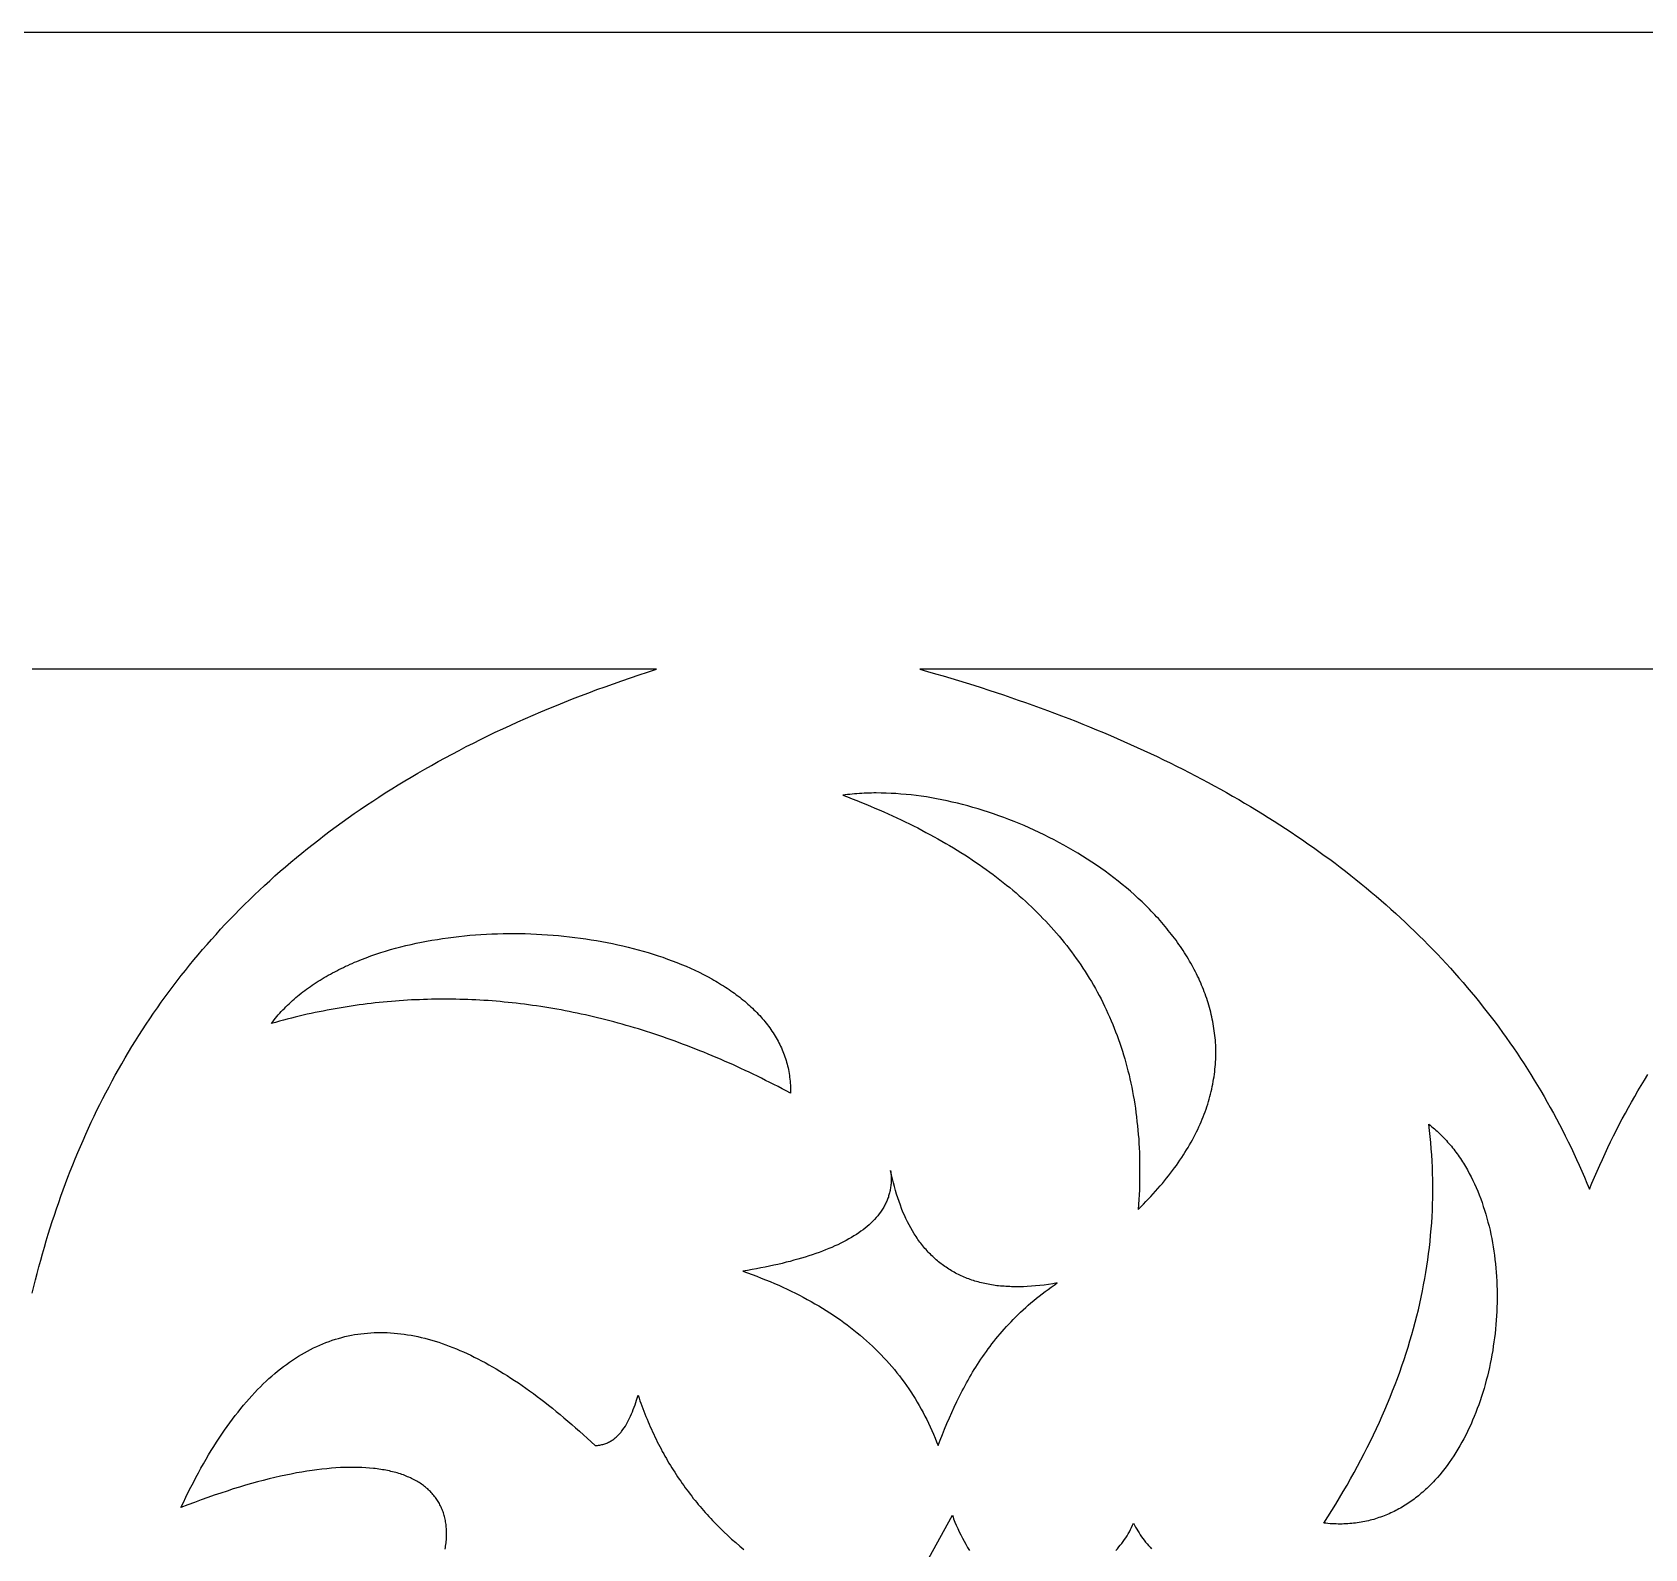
# Model space of a CAD drawing. Extents: x -4113 to -3113, y 1469 to 2469.
# Drawn here: x -3759.7 to -3607.8, y 2326.2 to 2469.1 of the extents above; entities that cross this region are included whole.
import ezdxf

# ---------------------------------------------------------------- set-up
doc = ezdxf.new("R2010")
doc.units = 0
doc.layers.add('PLAN_1', color=18, linetype='CONTINUOUS')

msp = doc.modelspace()

# ---------------------------------------------------------------- linework, layer by layer
at = {"layer": 'PLAN_1'}
for points in [[(-4113.04, 2469.07), (-3113.04, 2469.07), (-3113.04, 1469.07), (-4113.04, 1469.07)], [(-3655.54, 2358.2), (-3655.29, 2358.44), (-3655.05, 2358.69), (-3654.81, 2358.93), (-3654.58, 2359.18), (-3654.34, 2359.42), (-3654.12, 2359.66), (-3653.9, 2359.91), (-3653.68, 2360.15), (-3653.47, 2360.4), (-3653.26, 2360.64), (-3653.06, 2360.88), (-3652.86, 2361.13), (-3652.67, 2361.37), (-3652.48, 2361.62), (-3652.3, 2361.86), (-3652.12, 2362.1), (-3651.94, 2362.34), (-3651.77, 2362.59), (-3651.6, 2362.83), (-3651.44, 2363.07), (-3651.28, 2363.32), (-3651.13, 2363.56), (-3650.98, 2363.8), (-3650.83, 2364.04), (-3650.69, 2364.28), (-3650.55, 2364.52), (-3650.42, 2364.76), (-3650.29, 2365.01), (-3650.17, 2365.25), (-3650.05, 2365.49), (-3649.93, 2365.73), (-3649.82, 2365.97), (-3649.71, 2366.21), (-3649.61, 2366.45), (-3649.51, 2366.68), (-3649.41, 2366.92), (-3649.32, 2367.16), (-3649.23, 2367.4), (-3649.14, 2367.64), (-3649.06, 2367.87), (-3648.99, 2368.11), (-3648.91, 2368.35), (-3648.84, 2368.58), (-3648.78, 2368.82), (-3648.72, 2369.05), (-3648.66, 2369.29), (-3648.61, 2369.52), (-3648.56, 2369.76), (-3648.51, 2369.99), (-3648.47, 2370.23), (-3648.43, 2370.46), (-3648.39, 2370.69), (-3648.36, 2370.92), (-3648.33, 2371.16), (-3648.31, 2371.39), (-3648.28, 2371.62), (-3648.27, 2371.85), (-3648.25, 2372.08), (-3648.24, 2372.31), (-3648.23, 2372.54), (-3648.23, 2372.76), (-3648.23, 2372.99), (-3648.23, 2373.22), (-3648.24, 2373.45), (-3648.24, 2373.67), (-3648.26, 2373.9), (-3648.27, 2374.12), (-3648.29, 2374.35), (-3648.31, 2374.57), (-3648.34, 2374.79), (-3648.37, 2375.02), (-3648.4, 2375.24), (-3648.43, 2375.46), (-3648.47, 2375.68), (-3648.51, 2375.9), (-3648.56, 2376.12), (-3648.6, 2376.34), (-3648.65, 2376.56), (-3648.7, 2376.78), (-3648.76, 2376.99), (-3648.82, 2377.21), (-3648.88, 2377.43), (-3648.95, 2377.64), (-3649.01, 2377.85), (-3649.08, 2378.07), (-3649.16, 2378.28), (-3649.23, 2378.49), (-3649.31, 2378.7), (-3649.39, 2378.92), (-3649.48, 2379.12), (-3649.56, 2379.33), (-3649.65, 2379.54), (-3649.75, 2379.75), (-3649.84, 2379.96), (-3649.94, 2380.16), (-3650.04, 2380.37), (-3650.14, 2380.57), (-3650.25, 2380.78), (-3650.35, 2380.98), (-3650.46, 2381.18), (-3650.58, 2381.38), (-3650.69, 2381.58), (-3650.81, 2381.78), (-3650.93, 2381.98), (-3651.05, 2382.18), (-3651.18, 2382.37), (-3651.3, 2382.57), (-3651.43, 2382.77), (-3651.56, 2382.96), (-3651.7, 2383.15), (-3651.83, 2383.34), (-3651.97, 2383.54), (-3652.11, 2383.73), (-3652.26, 2383.92), (-3652.4, 2384.1), (-3652.55, 2384.29), (-3652.7, 2384.48), (-3652.85, 2384.66), (-3653, 2384.85), (-3653.16, 2385.03), (-3653.31, 2385.21), (-3653.47, 2385.4), (-3653.63, 2385.58), (-3653.8, 2385.76), (-3653.96, 2385.94), (-3654.13, 2386.11), (-3654.3, 2386.29), (-3654.47, 2386.46), (-3654.64, 2386.64), (-3654.82, 2386.81), (-3654.99, 2386.98), (-3655.17, 2387.15), (-3655.53, 2387.49), (-3655.9, 2387.83), (-3656.27, 2388.16), (-3656.65, 2388.48), (-3657.04, 2388.8), (-3657.43, 2389.12), (-3657.83, 2389.43), (-3658.24, 2389.74), (-3658.65, 2390.04), (-3659.06, 2390.33), (-3659.48, 2390.62), (-3659.91, 2390.91), (-3660.34, 2391.19), (-3660.77, 2391.47), (-3661.21, 2391.74), (-3661.65, 2392), (-3662.1, 2392.26), (-3662.55, 2392.51), (-3663.01, 2392.76), (-3663.46, 2393), (-3663.93, 2393.24), (-3664.39, 2393.47), (-3664.86, 2393.7), (-3665.33, 2393.92), (-3665.8, 2394.13), (-3666.27, 2394.34), (-3666.75, 2394.54), (-3667.23, 2394.73), (-3667.71, 2394.92), (-3668.19, 2395.1), (-3668.67, 2395.28), (-3669.16, 2395.45), (-3669.64, 2395.61), (-3670.13, 2395.77), (-3670.62, 2395.92), (-3671.11, 2396.06), (-3671.59, 2396.2), (-3672.08, 2396.33), (-3672.57, 2396.45), (-3673.06, 2396.56), (-3673.54, 2396.67), (-3674.03, 2396.77), (-3674.52, 2396.87), (-3675, 2396.96), (-3675.49, 2397.04), (-3675.97, 2397.11), (-3676.45, 2397.17), (-3676.93, 2397.23), (-3677.4, 2397.28), (-3677.88, 2397.32), (-3678.35, 2397.36), (-3678.82, 2397.38), (-3679.29, 2397.4), (-3679.75, 2397.41), (-3680.22, 2397.42), (-3680.44, 2397.42), (-3680.67, 2397.41), (-3680.9, 2397.41), (-3681.13, 2397.4), (-3681.35, 2397.39), (-3681.58, 2397.38), (-3681.8, 2397.36), (-3682.03, 2397.35), (-3682.25, 2397.33), (-3682.47, 2397.31), (-3682.69, 2397.29), (-3682.91, 2397.27), (-3683.13, 2397.24), (-3683.35, 2397.21), (-3682.91, 2397.04), (-3682.47, 2396.88), (-3682.04, 2396.71), (-3681.61, 2396.53), (-3681.18, 2396.36), (-3680.76, 2396.18), (-3680.33, 2396), (-3679.92, 2395.82), (-3679.5, 2395.64), (-3679.09, 2395.46), (-3678.68, 2395.27), (-3678.28, 2395.08), (-3677.87, 2394.89), (-3677.48, 2394.7), (-3677.08, 2394.51), (-3676.69, 2394.31), (-3676.3, 2394.12), (-3675.91, 2393.92), (-3675.53, 2393.71), (-3675.15, 2393.51), (-3674.77, 2393.3), (-3674.4, 2393.1), (-3674.03, 2392.89), (-3673.66, 2392.67), (-3673.3, 2392.46), (-3672.94, 2392.24), (-3672.58, 2392.03), (-3672.23, 2391.81), (-3671.88, 2391.58), (-3671.53, 2391.36), (-3671.19, 2391.13), (-3670.85, 2390.91), (-3670.51, 2390.67), (-3670.18, 2390.44), (-3669.85, 2390.21), (-3669.52, 2389.97), (-3669.2, 2389.73), (-3668.88, 2389.49), (-3668.57, 2389.25), (-3668.25, 2389), (-3667.94, 2388.75), (-3667.64, 2388.5), (-3667.34, 2388.25), (-3667.04, 2388), (-3666.74, 2387.74), (-3666.45, 2387.48), (-3666.16, 2387.22), (-3665.88, 2386.96), (-3665.6, 2386.69), (-3665.32, 2386.43), (-3665.05, 2386.16), (-3664.78, 2385.89), (-3664.51, 2385.61), (-3664.25, 2385.34), (-3663.99, 2385.06), (-3663.73, 2384.78), (-3663.48, 2384.49), (-3663.23, 2384.21), (-3662.98, 2383.92), (-3662.74, 2383.63), (-3662.51, 2383.34), (-3662.27, 2383.04), (-3662.04, 2382.75), (-3661.82, 2382.45), (-3661.59, 2382.15), (-3661.37, 2381.84), (-3661.16, 2381.54), (-3660.95, 2381.23), (-3660.74, 2380.92), (-3660.54, 2380.61), (-3660.34, 2380.29), (-3660.14, 2379.97), (-3659.95, 2379.65), (-3659.76, 2379.33), (-3659.57, 2379.01), (-3659.39, 2378.68), (-3659.21, 2378.35), (-3659.04, 2378.02), (-3658.87, 2377.68), (-3658.71, 2377.35), (-3658.54, 2377.01), (-3658.39, 2376.66), (-3658.23, 2376.32), (-3658.08, 2375.97), (-3657.94, 2375.62), (-3657.8, 2375.27), (-3657.66, 2374.92), (-3657.52, 2374.56), (-3657.39, 2374.2), (-3657.27, 2373.84), (-3657.15, 2373.48), (-3657.03, 2373.11), (-3656.91, 2372.74), (-3656.8, 2372.37), (-3656.7, 2372), (-3656.6, 2371.62), (-3656.5, 2371.24), (-3656.4, 2370.86), (-3656.31, 2370.48), (-3656.23, 2370.09), (-3656.15, 2369.7), (-3656.07, 2369.31), (-3656, 2368.91), (-3655.93, 2368.52), (-3655.86, 2368.12), (-3655.8, 2367.72), (-3655.75, 2367.31), (-3655.69, 2366.9), (-3655.65, 2366.49), (-3655.6, 2366.08), (-3655.56, 2365.67), (-3655.53, 2365.25), (-3655.49, 2364.83), (-3655.47, 2364.4), (-3655.45, 2363.98), (-3655.43, 2363.55), (-3655.41, 2363.12), (-3655.4, 2362.68), (-3655.4, 2362.25), (-3655.4, 2361.81), (-3655.4, 2361.37), (-3655.41, 2360.92), (-3655.42, 2360.48), (-3655.43, 2360.03), (-3655.46, 2359.57), (-3655.48, 2359.12), (-3655.51, 2358.66)], [(-3737.18, 2375.71), (-3737.05, 2375.87), (-3736.93, 2376.04), (-3736.8, 2376.2), (-3736.66, 2376.36), (-3736.53, 2376.51), (-3736.39, 2376.67), (-3736.25, 2376.82), (-3736.1, 2376.98), (-3735.96, 2377.13), (-3735.81, 2377.28), (-3735.66, 2377.42), (-3735.51, 2377.57), (-3735.35, 2377.71), (-3735.2, 2377.86), (-3735.04, 2378), (-3734.88, 2378.14), (-3734.71, 2378.27), (-3734.55, 2378.41), (-3734.38, 2378.55), (-3734.21, 2378.68), (-3734.04, 2378.81), (-3733.86, 2378.94), (-3733.69, 2379.07), (-3733.51, 2379.19), (-3733.33, 2379.32), (-3733.15, 2379.44), (-3732.96, 2379.56), (-3732.78, 2379.68), (-3732.59, 2379.8), (-3732.4, 2379.91), (-3732.21, 2380.03), (-3732.01, 2380.14), (-3731.82, 2380.25), (-3731.62, 2380.36), (-3731.42, 2380.47), (-3731.22, 2380.58), (-3731.02, 2380.68), (-3730.82, 2380.79), (-3730.61, 2380.89), (-3730.4, 2380.99), (-3730.19, 2381.09), (-3729.98, 2381.18), (-3729.77, 2381.28), (-3729.56, 2381.37), (-3729.34, 2381.47), (-3729.13, 2381.56), (-3728.91, 2381.64), (-3728.69, 2381.73), (-3728.25, 2381.9), (-3727.8, 2382.07), (-3727.34, 2382.22), (-3726.88, 2382.38), (-3726.42, 2382.52), (-3725.95, 2382.66), (-3725.48, 2382.79), (-3725, 2382.92), (-3724.52, 2383.04), (-3724.03, 2383.15), (-3723.54, 2383.26), (-3723.05, 2383.36), (-3722.56, 2383.46), (-3722.06, 2383.55), (-3721.55, 2383.63), (-3721.05, 2383.71), (-3720.54, 2383.78), (-3720.03, 2383.85), (-3719.52, 2383.91), (-3719, 2383.96), (-3718.49, 2384.01), (-3717.97, 2384.05), (-3717.45, 2384.09), (-3716.93, 2384.12), (-3716.41, 2384.14), (-3715.88, 2384.16), (-3715.36, 2384.17), (-3714.84, 2384.18), (-3714.31, 2384.18), (-3713.79, 2384.18), (-3713.27, 2384.17), (-3712.74, 2384.15), (-3712.22, 2384.13), (-3711.7, 2384.1), (-3711.18, 2384.07), (-3710.65, 2384.03), (-3710.14, 2383.98), (-3709.62, 2383.93), (-3709.1, 2383.88), (-3708.59, 2383.82), (-3708.07, 2383.75), (-3707.56, 2383.68), (-3707.06, 2383.6), (-3706.55, 2383.52), (-3706.05, 2383.43), (-3705.55, 2383.33), (-3705.05, 2383.23), (-3704.56, 2383.13), (-3704.07, 2383.02), (-3703.59, 2382.9), (-3703.1, 2382.78), (-3702.63, 2382.65), (-3702.15, 2382.52), (-3701.69, 2382.38), (-3701.22, 2382.24), (-3700.76, 2382.09), (-3700.31, 2381.94), (-3699.86, 2381.78), (-3699.42, 2381.62), (-3698.98, 2381.45), (-3698.55, 2381.27), (-3698.12, 2381.09), (-3697.71, 2380.91), (-3697.29, 2380.72), (-3696.89, 2380.53), (-3696.49, 2380.33), (-3696.1, 2380.12), (-3695.71, 2379.91), (-3695.52, 2379.8), (-3695.33, 2379.7), (-3695.15, 2379.59), (-3694.96, 2379.48), (-3694.78, 2379.36), (-3694.6, 2379.25), (-3694.42, 2379.14), (-3694.25, 2379.02), (-3694.07, 2378.9), (-3693.9, 2378.79), (-3693.73, 2378.67), (-3693.56, 2378.55), (-3693.4, 2378.42), (-3693.24, 2378.3), (-3693.07, 2378.18), (-3692.92, 2378.05), (-3692.76, 2377.92), (-3692.6, 2377.8), (-3692.45, 2377.67), (-3692.3, 2377.54), (-3692.16, 2377.41), (-3692.01, 2377.27), (-3691.87, 2377.14), (-3691.73, 2377), (-3691.59, 2376.87), (-3691.45, 2376.73), (-3691.32, 2376.59), (-3691.19, 2376.45), (-3691.06, 2376.31), (-3690.94, 2376.17), (-3690.81, 2376.02), (-3690.69, 2375.88), (-3690.58, 2375.73), (-3690.46, 2375.59), (-3690.35, 2375.44), (-3690.24, 2375.29), (-3690.13, 2375.14), (-3690.03, 2374.99), (-3689.93, 2374.83), (-3689.83, 2374.68), (-3689.73, 2374.52), (-3689.64, 2374.37), (-3689.55, 2374.21), (-3689.46, 2374.05), (-3689.38, 2373.89), (-3689.3, 2373.73), (-3689.22, 2373.57), (-3689.14, 2373.4), (-3689.07, 2373.24), (-3689, 2373.07), (-3688.94, 2372.91), (-3688.87, 2372.74), (-3688.81, 2372.57), (-3688.76, 2372.4), (-3688.7, 2372.23), (-3688.65, 2372.06), (-3688.61, 2371.88), (-3688.56, 2371.71), (-3688.52, 2371.53), (-3688.48, 2371.36), (-3688.45, 2371.18), (-3688.42, 2371), (-3688.39, 2370.82), (-3688.37, 2370.64), (-3688.34, 2370.45), (-3688.33, 2370.27), (-3688.31, 2370.09), (-3688.3, 2369.9), (-3688.3, 2369.71), (-3688.29, 2369.52), (-3688.29, 2369.34), (-3688.3, 2369.14), (-3688.69, 2369.35), (-3689.07, 2369.56), (-3689.46, 2369.76), (-3689.85, 2369.96), (-3690.24, 2370.16), (-3690.63, 2370.35), (-3691.02, 2370.55), (-3691.4, 2370.74), (-3691.79, 2370.92), (-3692.18, 2371.11), (-3692.57, 2371.29), (-3692.95, 2371.47), (-3693.34, 2371.65), (-3693.73, 2371.83), (-3694.12, 2372), (-3694.5, 2372.17), (-3694.89, 2372.34), (-3695.28, 2372.5), (-3695.67, 2372.67), (-3696.05, 2372.83), (-3696.44, 2372.99), (-3696.83, 2373.14), (-3697.21, 2373.3), (-3697.6, 2373.45), (-3697.98, 2373.6), (-3698.37, 2373.74), (-3698.76, 2373.89), (-3699.14, 2374.03), (-3699.53, 2374.17), (-3699.91, 2374.3), (-3700.3, 2374.44), (-3700.68, 2374.57), (-3701.07, 2374.7), (-3701.45, 2374.82), (-3701.84, 2374.95), (-3702.23, 2375.07), (-3702.61, 2375.19), (-3702.99, 2375.3), (-3703.38, 2375.42), (-3703.76, 2375.53), (-3704.15, 2375.64), (-3704.53, 2375.74), (-3704.92, 2375.85), (-3705.3, 2375.95), (-3705.69, 2376.05), (-3706.07, 2376.15), (-3706.45, 2376.24), (-3706.84, 2376.33), (-3707.22, 2376.42), (-3707.6, 2376.51), (-3707.99, 2376.59), (-3708.37, 2376.67), (-3708.75, 2376.75), (-3709.14, 2376.83), (-3709.52, 2376.91), (-3709.9, 2376.98), (-3710.28, 2377.05), (-3710.67, 2377.12), (-3711.05, 2377.18), (-3711.43, 2377.24), (-3711.81, 2377.3), (-3712.2, 2377.36), (-3712.58, 2377.41), (-3712.96, 2377.47), (-3713.34, 2377.52), (-3713.72, 2377.56), (-3714.11, 2377.61), (-3714.49, 2377.65), (-3714.87, 2377.69), (-3715.25, 2377.73), (-3715.63, 2377.77), (-3716.01, 2377.8), (-3716.39, 2377.83), (-3716.77, 2377.86), (-3717.16, 2377.88), (-3717.54, 2377.9), (-3717.92, 2377.93), (-3718.3, 2377.94), (-3718.68, 2377.96), (-3719.06, 2377.97), (-3719.44, 2377.98), (-3719.82, 2377.99), (-3720.2, 2378), (-3720.58, 2378), (-3720.96, 2378), (-3721.34, 2378), (-3721.72, 2378), (-3722.1, 2377.99), (-3722.47, 2377.98), (-3722.85, 2377.97), (-3723.23, 2377.95), (-3723.61, 2377.94), (-3723.99, 2377.92), (-3724.37, 2377.9), (-3724.75, 2377.87), (-3725.13, 2377.85), (-3725.5, 2377.82), (-3725.88, 2377.79), (-3726.26, 2377.75), (-3726.64, 2377.72), (-3727.02, 2377.68), (-3727.39, 2377.64), (-3727.77, 2377.6), (-3728.15, 2377.55), (-3728.53, 2377.5), (-3728.9, 2377.45), (-3729.28, 2377.4), (-3729.66, 2377.34), (-3730.04, 2377.28), (-3730.41, 2377.22), (-3730.79, 2377.16), (-3731.17, 2377.09), (-3731.54, 2377.03), (-3731.92, 2376.95), (-3732.3, 2376.88), (-3732.67, 2376.81), (-3733.05, 2376.73), (-3733.42, 2376.65), (-3733.8, 2376.57), (-3734.18, 2376.48), (-3734.55, 2376.39), (-3734.93, 2376.3), (-3735.3, 2376.21), (-3735.68, 2376.11), (-3736.05, 2376.02), (-3736.43, 2375.92), (-3736.8, 2375.81)], [(-3628.17, 2366.22), (-3628.04, 2366.12), (-3627.9, 2366.01), (-3627.76, 2365.89), (-3627.63, 2365.78), (-3627.5, 2365.66), (-3627.37, 2365.55), (-3627.24, 2365.43), (-3627.12, 2365.31), (-3626.99, 2365.18), (-3626.87, 2365.06), (-3626.74, 2364.93), (-3626.62, 2364.81), (-3626.5, 2364.68), (-3626.39, 2364.54), (-3626.27, 2364.41), (-3626.16, 2364.28), (-3626.04, 2364.14), (-3625.93, 2364), (-3625.82, 2363.86), (-3625.71, 2363.72), (-3625.61, 2363.58), (-3625.5, 2363.43), (-3625.4, 2363.29), (-3625.29, 2363.14), (-3625.19, 2362.99), (-3625.09, 2362.84), (-3625, 2362.69), (-3624.9, 2362.54), (-3624.71, 2362.23), (-3624.53, 2361.91), (-3624.35, 2361.59), (-3624.18, 2361.26), (-3624.02, 2360.93), (-3623.86, 2360.59), (-3623.7, 2360.25), (-3623.56, 2359.91), (-3623.42, 2359.56), (-3623.28, 2359.2), (-3623.15, 2358.84), (-3623.03, 2358.48), (-3622.91, 2358.11), (-3622.8, 2357.74), (-3622.69, 2357.37), (-3622.59, 2356.99), (-3622.49, 2356.61), (-3622.4, 2356.23), (-3622.32, 2355.84), (-3622.24, 2355.45), (-3622.17, 2355.06), (-3622.1, 2354.67), (-3622.04, 2354.27), (-3621.99, 2353.88), (-3621.94, 2353.48), (-3621.89, 2353.07), (-3621.85, 2352.67), (-3621.82, 2352.27), (-3621.79, 2351.86), (-3621.77, 2351.45), (-3621.75, 2351.04), (-3621.74, 2350.63), (-3621.74, 2350.22), (-3621.74, 2349.81), (-3621.74, 2349.4), (-3621.75, 2348.99), (-3621.77, 2348.58), (-3621.79, 2348.17), (-3621.82, 2347.76), (-3621.85, 2347.34), (-3621.89, 2346.93), (-3621.93, 2346.52), (-3621.98, 2346.11), (-3622.03, 2345.71), (-3622.09, 2345.3), (-3622.15, 2344.89), (-3622.22, 2344.49), (-3622.3, 2344.09), (-3622.38, 2343.69), (-3622.46, 2343.29), (-3622.55, 2342.89), (-3622.65, 2342.49), (-3622.75, 2342.1), (-3622.85, 2341.71), (-3622.96, 2341.32), (-3623.08, 2340.94), (-3623.2, 2340.56), (-3623.33, 2340.18), (-3623.46, 2339.8), (-3623.6, 2339.43), (-3623.74, 2339.06), (-3623.88, 2338.7), (-3624.04, 2338.34), (-3624.19, 2337.98), (-3624.35, 2337.63), (-3624.52, 2337.28), (-3624.69, 2336.93), (-3624.87, 2336.6), (-3625.05, 2336.26), (-3625.23, 2335.93), (-3625.43, 2335.61), (-3625.62, 2335.29), (-3625.82, 2334.97), (-3626.03, 2334.67), (-3626.24, 2334.36), (-3626.45, 2334.07), (-3626.67, 2333.78), (-3626.9, 2333.49), (-3627.13, 2333.21), (-3627.36, 2332.94), (-3627.48, 2332.81), (-3627.6, 2332.68), (-3627.72, 2332.55), (-3627.84, 2332.42), (-3627.97, 2332.29), (-3628.09, 2332.17), (-3628.22, 2332.04), (-3628.35, 2331.92), (-3628.47, 2331.8), (-3628.6, 2331.69), (-3628.73, 2331.57), (-3628.87, 2331.46), (-3629, 2331.34), (-3629.13, 2331.23), (-3629.27, 2331.13), (-3629.41, 2331.02), (-3629.54, 2330.91), (-3629.68, 2330.81), (-3629.82, 2330.71), (-3629.96, 2330.61), (-3630.11, 2330.52), (-3630.25, 2330.42), (-3630.39, 2330.33), (-3630.54, 2330.24), (-3630.69, 2330.15), (-3630.83, 2330.07), (-3630.98, 2329.98), (-3631.13, 2329.9), (-3631.28, 2329.82), (-3631.44, 2329.75), (-3631.59, 2329.67), (-3631.74, 2329.6), (-3631.9, 2329.53), (-3632.06, 2329.46), (-3632.22, 2329.4), (-3632.37, 2329.33), (-3632.54, 2329.27), (-3632.7, 2329.21), (-3632.86, 2329.16), (-3633.02, 2329.1), (-3633.19, 2329.05), (-3633.35, 2329), (-3633.52, 2328.96), (-3633.69, 2328.91), (-3633.86, 2328.87), (-3634.03, 2328.83), (-3634.2, 2328.8), (-3634.37, 2328.76), (-3634.54, 2328.73), (-3634.72, 2328.7), (-3634.9, 2328.67), (-3635.07, 2328.65), (-3635.25, 2328.63), (-3635.43, 2328.61), (-3635.61, 2328.6), (-3635.79, 2328.58), (-3635.97, 2328.57), (-3636.16, 2328.57), (-3636.34, 2328.56), (-3636.53, 2328.56), (-3636.71, 2328.56), (-3636.9, 2328.57), (-3637.09, 2328.57), (-3637.28, 2328.58), (-3637.47, 2328.59), (-3637.66, 2328.61), (-3637.85, 2328.63), (-3638.05, 2328.65), (-3637.67, 2329.25), (-3637.29, 2329.84), (-3636.93, 2330.44), (-3636.57, 2331.03), (-3636.22, 2331.63), (-3635.87, 2332.22), (-3635.54, 2332.82), (-3635.21, 2333.41), (-3634.88, 2334), (-3634.57, 2334.6), (-3634.26, 2335.19), (-3633.96, 2335.78), (-3633.66, 2336.37), (-3633.38, 2336.97), (-3633.1, 2337.56), (-3632.82, 2338.15), (-3632.56, 2338.74), (-3632.3, 2339.33), (-3632.05, 2339.92), (-3631.81, 2340.51), (-3631.57, 2341.1), (-3631.34, 2341.69), (-3631.12, 2342.28), (-3630.9, 2342.87), (-3630.7, 2343.46), (-3630.5, 2344.05), (-3630.3, 2344.64), (-3630.12, 2345.23), (-3629.94, 2345.82), (-3629.76, 2346.4), (-3629.6, 2346.99), (-3629.44, 2347.58), (-3629.29, 2348.16), (-3629.15, 2348.75), (-3629.01, 2349.34), (-3628.88, 2349.92), (-3628.76, 2350.51), (-3628.65, 2351.09), (-3628.54, 2351.68), (-3628.44, 2352.26), (-3628.35, 2352.85), (-3628.26, 2353.43), (-3628.18, 2354.02), (-3628.11, 2354.6), (-3628.04, 2355.18), (-3627.99, 2355.77), (-3627.94, 2356.35), (-3627.89, 2356.93), (-3627.86, 2357.52), (-3627.83, 2358.1), (-3627.81, 2358.68), (-3627.79, 2359.26), (-3627.78, 2359.84), (-3627.78, 2360.43), (-3627.79, 2361.01), (-3627.81, 2361.59), (-3627.83, 2362.17), (-3627.85, 2362.75), (-3627.89, 2363.33), (-3627.93, 2363.91), (-3627.98, 2364.49), (-3628.04, 2365.07), (-3628.1, 2365.64)], [(-3663.16, 2351.27), (-3663.58, 2351.2), (-3663.99, 2351.13), (-3664.4, 2351.07), (-3664.8, 2351.03), (-3665.2, 2350.99), (-3665.59, 2350.95), (-3665.98, 2350.93), (-3666.35, 2350.91), (-3666.73, 2350.9), (-3667.09, 2350.9), (-3667.46, 2350.91), (-3667.63, 2350.92), (-3667.81, 2350.92), (-3667.99, 2350.93), (-3668.16, 2350.95), (-3668.33, 2350.96), (-3668.51, 2350.98), (-3668.68, 2350.99), (-3668.84, 2351.01), (-3669.01, 2351.04), (-3669.18, 2351.06), (-3669.34, 2351.09), (-3669.5, 2351.11), (-3669.67, 2351.14), (-3669.83, 2351.17), (-3669.98, 2351.21), (-3670.14, 2351.24), (-3670.3, 2351.28), (-3670.45, 2351.32), (-3670.61, 2351.36), (-3670.76, 2351.4), (-3670.91, 2351.45), (-3671.06, 2351.5), (-3671.2, 2351.54), (-3671.35, 2351.59), (-3671.5, 2351.65), (-3671.64, 2351.7), (-3671.78, 2351.76), (-3671.92, 2351.81), (-3672.06, 2351.87), (-3672.2, 2351.94), (-3672.34, 2352), (-3672.47, 2352.06), (-3672.61, 2352.13), (-3672.74, 2352.2), (-3672.87, 2352.27), (-3673, 2352.34), (-3673.13, 2352.42), (-3673.25, 2352.5), (-3673.38, 2352.57), (-3673.51, 2352.65), (-3673.63, 2352.74), (-3673.75, 2352.82), (-3673.87, 2352.91), (-3673.99, 2352.99), (-3674.11, 2353.08), (-3674.22, 2353.17), (-3674.34, 2353.27), (-3674.45, 2353.36), (-3674.57, 2353.46), (-3674.68, 2353.56), (-3674.79, 2353.66), (-3674.89, 2353.76), (-3675, 2353.86), (-3675.11, 2353.97), (-3675.21, 2354.07), (-3675.32, 2354.18), (-3675.42, 2354.29), (-3675.52, 2354.41), (-3675.62, 2354.52), (-3675.72, 2354.64), (-3675.81, 2354.76), (-3675.91, 2354.88), (-3676, 2355), (-3676.1, 2355.12), (-3676.19, 2355.24), (-3676.28, 2355.37), (-3676.37, 2355.5), (-3676.45, 2355.63), (-3676.54, 2355.76), (-3676.63, 2355.9), (-3676.79, 2356.17), (-3676.95, 2356.45), (-3677.11, 2356.74), (-3677.26, 2357.03), (-3677.41, 2357.33), (-3677.55, 2357.64), (-3677.69, 2357.95), (-3677.82, 2358.27), (-3677.94, 2358.6), (-3678.06, 2358.93), (-3678.18, 2359.27), (-3678.29, 2359.62), (-3678.4, 2359.98), (-3678.5, 2360.34), (-3678.6, 2360.7), (-3678.69, 2361.08), (-3678.78, 2361.46), (-3678.86, 2361.85), (-3678.85, 2361.73), (-3678.83, 2361.62), (-3678.83, 2361.5), (-3678.82, 2361.39), (-3678.81, 2361.27), (-3678.81, 2361.16), (-3678.81, 2361.05), (-3678.81, 2360.94), (-3678.81, 2360.83), (-3678.82, 2360.72), (-3678.82, 2360.61), (-3678.83, 2360.5), (-3678.85, 2360.4), (-3678.86, 2360.29), (-3678.88, 2360.18), (-3678.89, 2360.08), (-3678.91, 2359.98), (-3678.93, 2359.87), (-3678.96, 2359.77), (-3678.98, 2359.67), (-3679.01, 2359.56), (-3679.04, 2359.46), (-3679.07, 2359.36), (-3679.11, 2359.26), (-3679.14, 2359.17), (-3679.18, 2359.07), (-3679.22, 2358.97), (-3679.27, 2358.87), (-3679.31, 2358.78), (-3679.36, 2358.68), (-3679.4, 2358.59), (-3679.45, 2358.49), (-3679.51, 2358.4), (-3679.56, 2358.31), (-3679.62, 2358.22), (-3679.67, 2358.12), (-3679.8, 2357.94), (-3679.93, 2357.77), (-3680.06, 2357.59), (-3680.21, 2357.42), (-3680.36, 2357.25), (-3680.52, 2357.08), (-3680.69, 2356.92), (-3680.87, 2356.75), (-3681.05, 2356.59), (-3681.24, 2356.44), (-3681.44, 2356.28), (-3681.65, 2356.13), (-3681.86, 2355.98), (-3682.08, 2355.83), (-3682.31, 2355.69), (-3682.54, 2355.55), (-3682.79, 2355.41), (-3683.03, 2355.27), (-3683.29, 2355.14), (-3683.55, 2355), (-3683.83, 2354.87), (-3684.1, 2354.75), (-3684.39, 2354.62), (-3684.68, 2354.5), (-3684.98, 2354.38), (-3685.28, 2354.26), (-3685.6, 2354.14), (-3685.91, 2354.03), (-3686.24, 2353.92), (-3686.57, 2353.81), (-3686.91, 2353.7), (-3687.26, 2353.6), (-3687.61, 2353.5), (-3687.97, 2353.4), (-3688.33, 2353.3), (-3688.7, 2353.21), (-3689.08, 2353.11), (-3689.47, 2353.02), (-3689.86, 2352.93), (-3690.25, 2352.84), (-3690.66, 2352.76), (-3691.07, 2352.68), (-3691.48, 2352.6), (-3691.9, 2352.52), (-3692.33, 2352.44), (-3692.76, 2352.37), (-3692.33, 2352.21), (-3691.9, 2352.06), (-3691.47, 2351.9), (-3691.04, 2351.73), (-3690.63, 2351.57), (-3690.21, 2351.4), (-3689.8, 2351.22), (-3689.4, 2351.05), (-3689, 2350.87), (-3688.61, 2350.68), (-3688.22, 2350.5), (-3687.83, 2350.31), (-3687.45, 2350.11), (-3687.08, 2349.92), (-3686.71, 2349.72), (-3686.34, 2349.52), (-3685.98, 2349.31), (-3685.62, 2349.1), (-3685.27, 2348.89), (-3684.92, 2348.67), (-3684.58, 2348.45), (-3684.24, 2348.23), (-3683.91, 2348.01), (-3683.58, 2347.78), (-3683.26, 2347.54), (-3682.94, 2347.31), (-3682.63, 2347.07), (-3682.32, 2346.83), (-3682.02, 2346.58), (-3681.72, 2346.34), (-3681.42, 2346.08), (-3681.13, 2345.83), (-3680.85, 2345.57), (-3680.57, 2345.31), (-3680.29, 2345.04), (-3680.02, 2344.78), (-3679.76, 2344.51), (-3679.5, 2344.23), (-3679.24, 2343.95), (-3678.99, 2343.67), (-3678.74, 2343.39), (-3678.5, 2343.1), (-3678.26, 2342.81), (-3678.03, 2342.52), (-3677.8, 2342.22), (-3677.58, 2341.92), (-3677.36, 2341.61), (-3677.15, 2341.31), (-3676.94, 2341), (-3676.74, 2340.68), (-3676.54, 2340.37), (-3676.35, 2340.04), (-3676.16, 2339.72), (-3675.97, 2339.39), (-3675.79, 2339.06), (-3675.62, 2338.73), (-3675.45, 2338.4), (-3675.28, 2338.06), (-3675.12, 2337.71), (-3674.97, 2337.37), (-3674.82, 2337.02), (-3674.67, 2336.66), (-3674.53, 2336.31), (-3674.39, 2335.95), (-3674.19, 2336.47), (-3673.98, 2336.99), (-3673.77, 2337.51), (-3673.55, 2338.03), (-3673.32, 2338.55), (-3673.09, 2339.07), (-3672.86, 2339.58), (-3672.61, 2340.09), (-3672.49, 2340.35), (-3672.36, 2340.6), (-3672.24, 2340.85), (-3672.11, 2341.11), (-3671.97, 2341.36), (-3671.84, 2341.61), (-3671.7, 2341.86), (-3671.56, 2342.11), (-3671.42, 2342.36), (-3671.27, 2342.61), (-3671.13, 2342.86), (-3670.98, 2343.11), (-3670.82, 2343.35), (-3670.67, 2343.6), (-3670.51, 2343.84), (-3670.35, 2344.09), (-3670.18, 2344.33), (-3670.02, 2344.57), (-3669.84, 2344.81), (-3669.67, 2345.05), (-3669.49, 2345.29), (-3669.31, 2345.53), (-3669.13, 2345.76), (-3668.94, 2346), (-3668.75, 2346.23), (-3668.55, 2346.47), (-3668.35, 2346.7), (-3668.15, 2346.93), (-3667.94, 2347.16), (-3667.73, 2347.39), (-3667.51, 2347.62), (-3667.3, 2347.84), (-3667.07, 2348.07), (-3666.84, 2348.29), (-3666.61, 2348.51), (-3666.37, 2348.73), (-3666.13, 2348.95), (-3665.89, 2349.17), (-3665.64, 2349.39), (-3665.38, 2349.6), (-3665.12, 2349.82), (-3664.86, 2350.03), (-3664.59, 2350.24), (-3664.31, 2350.45), (-3664.03, 2350.66), (-3663.75, 2350.86), (-3663.46, 2351.07)]]:
    msp.add_lwpolyline(points, close=True, dxfattribs=at)
for points in [[(-3759.7, 2350.3), (-3759.55, 2350.92), (-3759.4, 2351.55), (-3759.24, 2352.17), (-3759.07, 2352.79), (-3758.91, 2353.4), (-3758.74, 2354.02), (-3758.56, 2354.63), (-3758.38, 2355.24), (-3758.2, 2355.85), (-3758.01, 2356.46), (-3757.82, 2357.06), (-3757.62, 2357.66), (-3757.42, 2358.26), (-3757.21, 2358.86), (-3757, 2359.45), (-3756.79, 2360.05), (-3756.57, 2360.64), (-3756.35, 2361.22), (-3756.12, 2361.81), (-3755.89, 2362.39), (-3755.65, 2362.97), (-3755.41, 2363.55), (-3755.17, 2364.12), (-3754.92, 2364.7), (-3754.67, 2365.27), (-3754.41, 2365.84), (-3754.15, 2366.4), (-3753.88, 2366.97), (-3753.61, 2367.53), (-3753.33, 2368.08), (-3753.05, 2368.64), (-3752.76, 2369.19), (-3752.47, 2369.74), (-3752.18, 2370.29), (-3751.88, 2370.84), (-3751.58, 2371.38), (-3751.27, 2371.92), (-3750.95, 2372.46), (-3750.64, 2373), (-3750.31, 2373.53), (-3749.98, 2374.06), (-3749.65, 2374.59), (-3749.31, 2375.11), (-3748.97, 2375.63), (-3748.62, 2376.15), (-3748.27, 2376.67), (-3747.91, 2377.19), (-3747.55, 2377.7), (-3747.19, 2378.21), (-3746.81, 2378.71), (-3746.44, 2379.22), (-3746.06, 2379.72), (-3745.67, 2380.22), (-3745.28, 2380.71), (-3744.88, 2381.21), (-3744.48, 2381.7), (-3744.07, 2382.18), (-3743.66, 2382.67), (-3743.24, 2383.15), (-3742.82, 2383.63), (-3742.39, 2384.1), (-3741.96, 2384.58), (-3741.52, 2385.05), (-3741.07, 2385.52), (-3740.63, 2385.98), (-3740.17, 2386.44), (-3739.71, 2386.9), (-3739.25, 2387.36), (-3738.78, 2387.81), (-3738.3, 2388.26), (-3737.82, 2388.71), (-3737.34, 2389.15), (-3736.84, 2389.6), (-3736.35, 2390.04), (-3735.85, 2390.47), (-3735.34, 2390.9), (-3734.82, 2391.33), (-3734.31, 2391.76), (-3733.78, 2392.18), (-3733.25, 2392.61), (-3732.72, 2393.02), (-3732.17, 2393.44), (-3731.63, 2393.85), (-3731.08, 2394.26), (-3730.52, 2394.66), (-3729.95, 2395.07), (-3729.39, 2395.47), (-3728.81, 2395.86), (-3728.23, 2396.26), (-3727.64, 2396.65), (-3727.05, 2397.03), (-3726.45, 2397.42), (-3725.85, 2397.8), (-3725.24, 2398.18), (-3724.62, 2398.55), (-3724, 2398.92), (-3723.38, 2399.29), (-3722.74, 2399.66), (-3722.1, 2400.02), (-3721.46, 2400.38), (-3720.81, 2400.73), (-3720.15, 2401.08), (-3719.49, 2401.43), (-3718.82, 2401.78), (-3718.15, 2402.12), (-3717.47, 2402.46), (-3716.78, 2402.8), (-3716.09, 2403.13), (-3715.39, 2403.46), (-3714.68, 2403.78), (-3713.97, 2404.11), (-3713.25, 2404.43), (-3712.53, 2404.74), (-3711.8, 2405.05), (-3711.06, 2405.36), (-3710.32, 2405.67), (-3709.57, 2405.97), (-3708.82, 2406.27), (-3708.06, 2406.57), (-3707.29, 2406.86), (-3706.52, 2407.15), (-3705.74, 2407.43), (-3704.95, 2407.71), (-3704.16, 2407.99), (-3703.36, 2408.27), (-3702.55, 2408.54), (-3701.74, 2408.81), (-3700.92, 2409.07), (-3759.7, 2409.07)], [(-3549.96, 2409.07), (-3676.11, 2409.07), (-3675.37, 2408.86), (-3674.64, 2408.65), (-3673.91, 2408.44), (-3673.19, 2408.23), (-3672.46, 2408.01), (-3671.75, 2407.79), (-3671.03, 2407.57), (-3670.32, 2407.34), (-3669.62, 2407.11), (-3668.91, 2406.88), (-3668.21, 2406.65), (-3667.52, 2406.41), (-3666.83, 2406.17), (-3666.14, 2405.93), (-3665.45, 2405.69), (-3664.77, 2405.44), (-3664.09, 2405.19), (-3663.42, 2404.94), (-3662.75, 2404.69), (-3662.08, 2404.43), (-3661.42, 2404.17), (-3660.76, 2403.91), (-3660.11, 2403.64), (-3659.46, 2403.37), (-3658.81, 2403.1), (-3658.16, 2402.83), (-3657.52, 2402.55), (-3656.89, 2402.28), (-3656.25, 2401.99), (-3655.62, 2401.71), (-3655, 2401.42), (-3654.38, 2401.13), (-3653.76, 2400.84), (-3653.15, 2400.55), (-3652.54, 2400.25), (-3651.93, 2399.95), (-3651.33, 2399.65), (-3650.73, 2399.34), (-3650.13, 2399.03), (-3649.54, 2398.72), (-3648.95, 2398.41), (-3648.37, 2398.09), (-3647.79, 2397.77), (-3647.21, 2397.45), (-3646.64, 2397.12), (-3646.07, 2396.8), (-3645.51, 2396.47), (-3644.95, 2396.13), (-3644.39, 2395.8), (-3643.84, 2395.46), (-3643.29, 2395.12), (-3642.74, 2394.77), (-3642.2, 2394.42), (-3641.66, 2394.07), (-3641.13, 2393.72), (-3640.6, 2393.36), (-3640.07, 2393.01), (-3639.55, 2392.64), (-3639.03, 2392.28), (-3638.52, 2391.91), (-3638.01, 2391.54), (-3637.5, 2391.17), (-3637, 2390.8), (-3636.5, 2390.42), (-3636.01, 2390.04), (-3635.52, 2389.65), (-3635.03, 2389.26), (-3634.55, 2388.87), (-3634.07, 2388.48), (-3633.59, 2388.09), (-3633.12, 2387.69), (-3632.65, 2387.29), (-3632.19, 2386.88), (-3631.73, 2386.48), (-3631.28, 2386.07), (-3630.83, 2385.65), (-3630.38, 2385.24), (-3629.94, 2384.82), (-3629.5, 2384.4), (-3629.06, 2383.97), (-3628.63, 2383.55), (-3628.21, 2383.12), (-3627.78, 2382.68), (-3627.36, 2382.25), (-3626.95, 2381.81), (-3626.54, 2381.36), (-3626.13, 2380.92), (-3625.73, 2380.47), (-3625.33, 2380.02), (-3624.94, 2379.57), (-3624.55, 2379.11), (-3624.16, 2378.65), (-3623.78, 2378.19), (-3623.4, 2377.72), (-3623.03, 2377.25), (-3622.66, 2376.78), (-3622.29, 2376.31), (-3621.93, 2375.83), (-3621.57, 2375.35), (-3621.22, 2374.87), (-3620.87, 2374.38), (-3620.53, 2373.89), (-3620.19, 2373.4), (-3619.85, 2372.9), (-3619.52, 2372.4), (-3619.19, 2371.9), (-3618.87, 2371.4), (-3618.55, 2370.89), (-3618.23, 2370.38), (-3617.92, 2369.87), (-3617.61, 2369.35), (-3617.31, 2368.83), (-3617.01, 2368.31), (-3616.72, 2367.78), (-3616.43, 2367.25), (-3616.14, 2366.72), (-3615.86, 2366.19), (-3615.58, 2365.65), (-3615.31, 2365.11), (-3615.04, 2364.56), (-3614.77, 2364.02), (-3614.51, 2363.47), (-3614.26, 2362.91), (-3614, 2362.36), (-3613.76, 2361.8), (-3613.51, 2361.23), (-3613.27, 2360.67), (-3613.04, 2360.1), (-3612.8, 2360.67), (-3612.56, 2361.23), (-3612.32, 2361.8), (-3612.07, 2362.36), (-3611.82, 2362.91), (-3611.56, 2363.47), (-3611.3, 2364.02), (-3611.04, 2364.56), (-3610.77, 2365.11), (-3610.5, 2365.65), (-3610.22, 2366.19), (-3609.94, 2366.72), (-3609.65, 2367.25), (-3609.36, 2367.78), (-3609.07, 2368.31), (-3608.77, 2368.83), (-3608.47, 2369.35), (-3608.16, 2369.87), (-3607.85, 2370.38), (-3607.53, 2370.89)], [(-3720.81, 2326.2), (-3720.79, 2326.34), (-3720.77, 2326.49), (-3720.75, 2326.63), (-3720.73, 2326.78), (-3720.72, 2326.92), (-3720.7, 2327.06), (-3720.69, 2327.2), (-3720.69, 2327.34), (-3720.68, 2327.47), (-3720.68, 2327.61), (-3720.68, 2327.74), (-3720.68, 2327.88), (-3720.69, 2328.01), (-3720.7, 2328.14), (-3720.71, 2328.27), (-3720.72, 2328.4), (-3720.73, 2328.52), (-3720.75, 2328.65), (-3720.77, 2328.77), (-3720.79, 2328.9), (-3720.82, 2329.02), (-3720.84, 2329.14), (-3720.87, 2329.26), (-3720.91, 2329.37), (-3720.94, 2329.49), (-3720.98, 2329.61), (-3721.01, 2329.72), (-3721.06, 2329.83), (-3721.1, 2329.94), (-3721.15, 2330.05), (-3721.19, 2330.16), (-3721.24, 2330.27), (-3721.3, 2330.37), (-3721.35, 2330.48), (-3721.41, 2330.58), (-3721.47, 2330.68), (-3721.53, 2330.78), (-3721.6, 2330.88), (-3721.67, 2330.97), (-3721.73, 2331.07), (-3721.81, 2331.16), (-3721.88, 2331.26), (-3721.96, 2331.35), (-3722.04, 2331.44), (-3722.12, 2331.53), (-3722.2, 2331.61), (-3722.29, 2331.7), (-3722.37, 2331.78), (-3722.46, 2331.86), (-3722.56, 2331.94), (-3722.65, 2332.02), (-3722.75, 2332.1), (-3722.85, 2332.18), (-3722.95, 2332.25), (-3723.05, 2332.32), (-3723.16, 2332.4), (-3723.27, 2332.47), (-3723.38, 2332.53), (-3723.49, 2332.6), (-3723.61, 2332.67), (-3723.73, 2332.73), (-3723.85, 2332.79), (-3723.97, 2332.85), (-3724.09, 2332.91), (-3724.22, 2332.97), (-3724.35, 2333.02), (-3724.48, 2333.08), (-3724.61, 2333.13), (-3724.75, 2333.18), (-3724.89, 2333.23), (-3725.03, 2333.28), (-3725.17, 2333.32), (-3725.32, 2333.37), (-3725.46, 2333.41), (-3725.61, 2333.45), (-3725.76, 2333.49), (-3725.92, 2333.52), (-3726.07, 2333.56), (-3726.23, 2333.59), (-3726.39, 2333.63), (-3726.55, 2333.66), (-3726.72, 2333.68), (-3726.88, 2333.71), (-3727.05, 2333.74), (-3727.22, 2333.76), (-3727.4, 2333.78), (-3727.57, 2333.8), (-3727.93, 2333.83), (-3728.3, 2333.86), (-3728.67, 2333.88), (-3729.05, 2333.89), (-3729.44, 2333.9), (-3729.85, 2333.9), (-3730.25, 2333.89), (-3730.67, 2333.87), (-3731.1, 2333.85), (-3731.53, 2333.81), (-3731.97, 2333.77), (-3732.43, 2333.72), (-3732.89, 2333.67), (-3733.35, 2333.61), (-3733.83, 2333.53), (-3734.31, 2333.46), (-3734.81, 2333.37), (-3735.31, 2333.27), (-3735.82, 2333.17), (-3736.33, 2333.06), (-3736.86, 2332.94), (-3737.39, 2332.81), (-3737.94, 2332.67), (-3738.49, 2332.53), (-3739.04, 2332.37), (-3739.61, 2332.21), (-3740.18, 2332.04), (-3740.77, 2331.86), (-3741.36, 2331.67), (-3741.95, 2331.48), (-3742.56, 2331.27), (-3743.17, 2331.06), (-3743.79, 2330.83), (-3744.42, 2330.6), (-3745.06, 2330.36), (-3745.7, 2330.11), (-3745.47, 2330.6), (-3745.24, 2331.08), (-3745.01, 2331.56), (-3744.77, 2332.02), (-3744.53, 2332.48), (-3744.3, 2332.93), (-3744.06, 2333.38), (-3743.82, 2333.81), (-3743.58, 2334.24), (-3743.33, 2334.66), (-3743.09, 2335.07), (-3742.84, 2335.48), (-3742.6, 2335.87), (-3742.35, 2336.26), (-3742.1, 2336.65), (-3741.85, 2337.02), (-3741.6, 2337.39), (-3741.35, 2337.75), (-3741.09, 2338.1), (-3740.84, 2338.44), (-3740.58, 2338.78), (-3740.32, 2339.11), (-3740.06, 2339.43), (-3739.8, 2339.75), (-3739.54, 2340.06), (-3739.28, 2340.36), (-3739.02, 2340.65), (-3738.75, 2340.94), (-3738.49, 2341.22), (-3738.22, 2341.49), (-3737.95, 2341.75), (-3737.68, 2342.01), (-3737.41, 2342.26), (-3737.14, 2342.5), (-3736.86, 2342.73), (-3736.59, 2342.96), (-3736.31, 2343.18), (-3736.04, 2343.4), (-3735.76, 2343.6), (-3735.48, 2343.8), (-3735.2, 2344), (-3734.92, 2344.18), (-3734.63, 2344.36), (-3734.35, 2344.53), (-3734.07, 2344.7), (-3733.78, 2344.85), (-3733.49, 2345), (-3733.2, 2345.15), (-3732.91, 2345.29), (-3732.62, 2345.42), (-3732.33, 2345.54), (-3732.04, 2345.65), (-3731.75, 2345.76), (-3731.45, 2345.87), (-3731.15, 2345.96), (-3730.86, 2346.05), (-3730.56, 2346.13), (-3730.26, 2346.21), (-3729.96, 2346.28), (-3729.65, 2346.34), (-3729.35, 2346.4), (-3729.05, 2346.45), (-3728.74, 2346.49), (-3728.44, 2346.52), (-3728.13, 2346.55), (-3727.82, 2346.57), (-3727.51, 2346.59), (-3727.2, 2346.6), (-3726.89, 2346.6), (-3726.58, 2346.6), (-3726.26, 2346.59), (-3725.95, 2346.57), (-3725.63, 2346.55), (-3725.31, 2346.52), (-3724.99, 2346.49), (-3724.68, 2346.44), (-3724.35, 2346.39), (-3724.03, 2346.34), (-3723.71, 2346.28), (-3723.39, 2346.21), (-3723.06, 2346.14), (-3722.74, 2346.06), (-3722.41, 2345.97), (-3722.08, 2345.88), (-3721.75, 2345.78), (-3721.42, 2345.68), (-3721.09, 2345.56), (-3720.76, 2345.45), (-3720.43, 2345.32), (-3720.1, 2345.19), (-3719.76, 2345.06), (-3719.42, 2344.92), (-3719.09, 2344.77), (-3718.75, 2344.62), (-3718.41, 2344.46), (-3718.07, 2344.29), (-3717.73, 2344.12), (-3717.39, 2343.94), (-3717.05, 2343.76), (-3716.7, 2343.57), (-3716.36, 2343.37), (-3716.01, 2343.17), (-3715.66, 2342.97), (-3715.32, 2342.75), (-3714.97, 2342.54), (-3714.62, 2342.31), (-3714.27, 2342.08), (-3713.92, 2341.85), (-3713.56, 2341.6), (-3713.21, 2341.36), (-3712.86, 2341.1), (-3712.5, 2340.84), (-3712.14, 2340.58), (-3711.79, 2340.31), (-3711.43, 2340.03), (-3711.07, 2339.75), (-3710.71, 2339.47), (-3710.35, 2339.17), (-3709.99, 2338.88), (-3709.62, 2338.57), (-3709.26, 2338.26), (-3708.89, 2337.95), (-3708.53, 2337.63), (-3708.16, 2337.3), (-3707.79, 2336.97), (-3707.43, 2336.64), (-3707.06, 2336.3), (-3706.69, 2335.95), (-3706.58, 2335.96), (-3706.47, 2335.97), (-3706.37, 2335.98), (-3706.26, 2336), (-3706.16, 2336.02), (-3706.06, 2336.04), (-3705.97, 2336.06), (-3705.87, 2336.09), (-3705.78, 2336.12), (-3705.69, 2336.15), (-3705.6, 2336.19), (-3705.51, 2336.22), (-3705.42, 2336.26), (-3705.34, 2336.31), (-3705.25, 2336.35), (-3705.17, 2336.4), (-3705.09, 2336.45), (-3705.02, 2336.5), (-3704.94, 2336.56), (-3704.86, 2336.61), (-3704.79, 2336.67), (-3704.72, 2336.73), (-3704.65, 2336.79), (-3704.58, 2336.86), (-3704.51, 2336.93), (-3704.44, 2337), (-3704.38, 2337.07), (-3704.31, 2337.14), (-3704.25, 2337.21), (-3704.19, 2337.29), (-3704.07, 2337.45), (-3703.95, 2337.61), (-3703.84, 2337.78), (-3703.74, 2337.96), (-3703.63, 2338.15), (-3703.53, 2338.33), (-3703.44, 2338.53), (-3703.35, 2338.73), (-3703.26, 2338.93), (-3703.17, 2339.14), (-3703.09, 2339.35), (-3703.01, 2339.57), (-3702.93, 2339.79), (-3702.86, 2340.01), (-3702.78, 2340.23), (-3702.64, 2340.69), (-3702.55, 2340.43), (-3702.47, 2340.18), (-3702.38, 2339.93), (-3702.28, 2339.68), (-3702.19, 2339.43), (-3702.1, 2339.18), (-3702, 2338.93), (-3701.9, 2338.69), (-3701.8, 2338.44), (-3701.7, 2338.2), (-3701.6, 2337.96), (-3701.49, 2337.72), (-3701.39, 2337.48), (-3701.28, 2337.25), (-3701.17, 2337.01), (-3701.06, 2336.78), (-3700.95, 2336.54), (-3700.83, 2336.31), (-3700.72, 2336.08), (-3700.6, 2335.86), (-3700.48, 2335.63), (-3700.36, 2335.4), (-3700.23, 2335.18), (-3700.11, 2334.96), (-3699.98, 2334.74), (-3699.86, 2334.52), (-3699.73, 2334.3), (-3699.6, 2334.08), (-3699.46, 2333.86), (-3699.33, 2333.65), (-3699.19, 2333.44), (-3699.06, 2333.22), (-3698.92, 2333.01), (-3698.78, 2332.8), (-3698.63, 2332.6), (-3698.49, 2332.39), (-3698.34, 2332.19), (-3698.2, 2331.98), (-3698.05, 2331.78), (-3697.9, 2331.58), (-3697.75, 2331.38), (-3697.59, 2331.18), (-3697.44, 2330.98), (-3697.28, 2330.79), (-3697.12, 2330.59), (-3696.97, 2330.4), (-3696.8, 2330.21), (-3696.64, 2330.02), (-3696.48, 2329.83), (-3696.31, 2329.64), (-3696.14, 2329.45), (-3695.98, 2329.27), (-3695.8, 2329.09), (-3695.63, 2328.9), (-3695.28, 2328.54), (-3694.93, 2328.19), (-3694.57, 2327.83), (-3694.2, 2327.49), (-3693.83, 2327.15), (-3693.45, 2326.81), (-3693.07, 2326.48), (-3692.67, 2326.16)], [(-3675.95, 2324.1), (-3673.04, 2329.38), (-3672.98, 2329.22), (-3672.92, 2329.06), (-3672.8, 2328.75), (-3672.67, 2328.44), (-3672.53, 2328.14), (-3672.39, 2327.84), (-3672.24, 2327.54), (-3672.09, 2327.24), (-3671.93, 2326.95), (-3671.77, 2326.65), (-3671.61, 2326.36), (-3671.44, 2326.07)], [(-3657.65, 2326.07), (-3657.5, 2326.23), (-3657.36, 2326.4), (-3657.22, 2326.57), (-3657.09, 2326.74), (-3656.96, 2326.91), (-3656.83, 2327.09), (-3656.71, 2327.27), (-3656.59, 2327.46), (-3656.48, 2327.65), (-3656.37, 2327.84), (-3656.26, 2328.04), (-3656.16, 2328.24), (-3656.07, 2328.44), (-3655.98, 2328.65), (-3655.88, 2328.46), (-3655.78, 2328.27), (-3655.68, 2328.09), (-3655.57, 2327.91), (-3655.46, 2327.73), (-3655.34, 2327.55), (-3655.22, 2327.37), (-3655.1, 2327.2), (-3654.97, 2327.03), (-3654.84, 2326.86), (-3654.7, 2326.7), (-3654.56, 2326.53), (-3654.42, 2326.37), (-3654.27, 2326.21)]]:
    msp.add_lwpolyline(points, dxfattribs=at)

doc.saveas('drawing.dxf')
